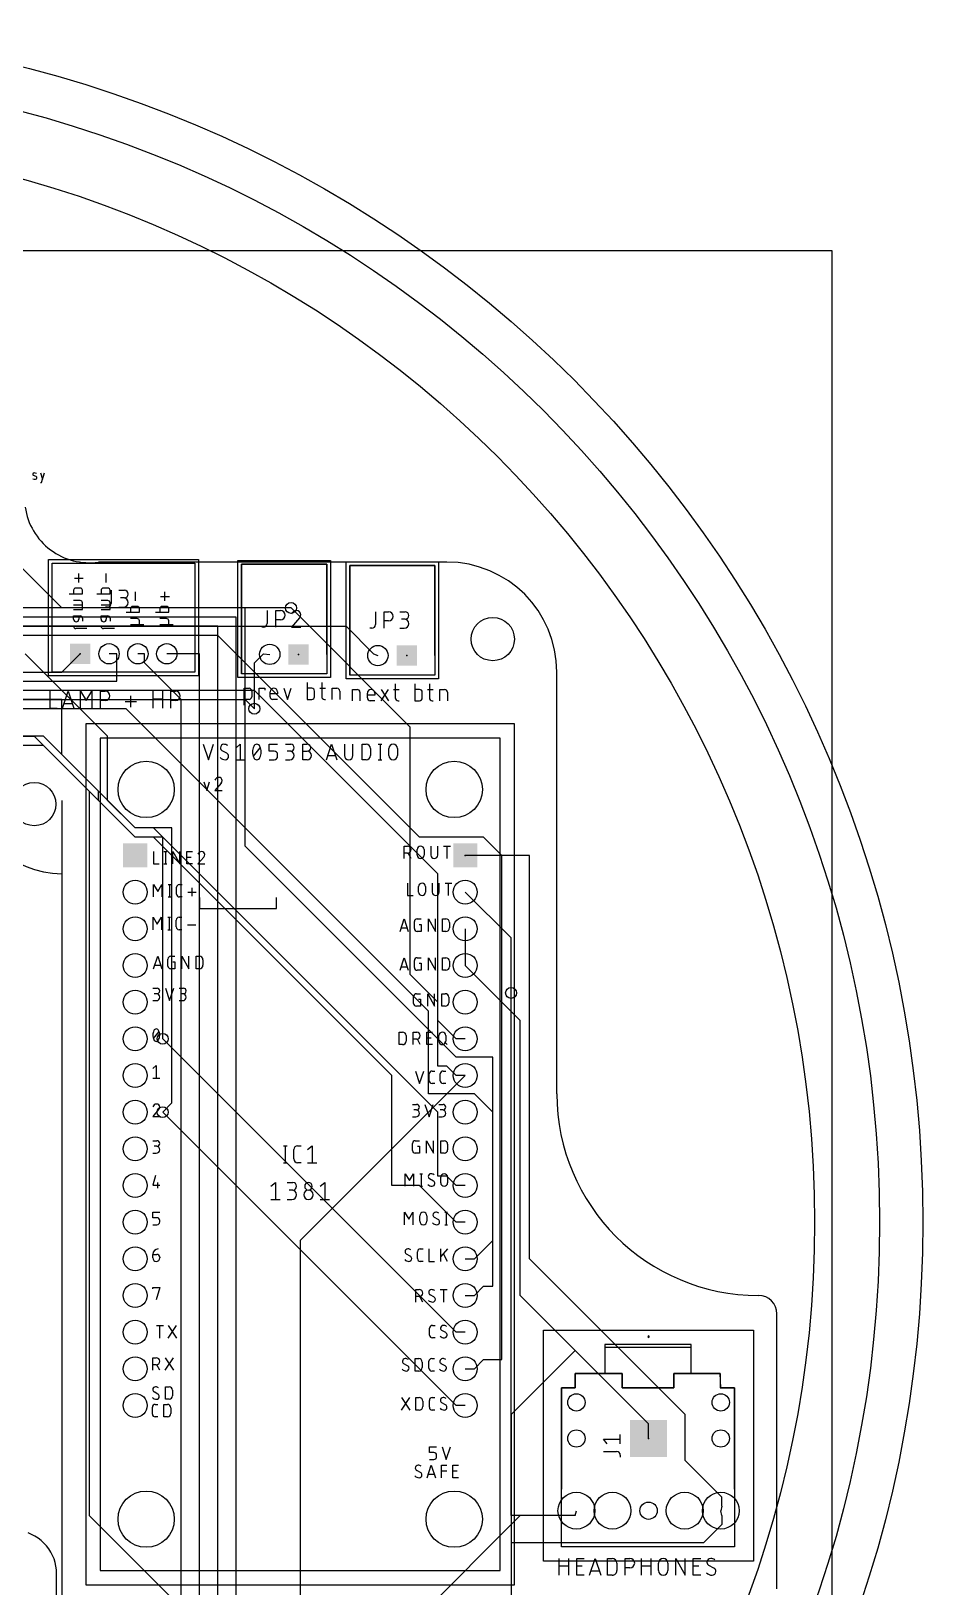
# Model space of a CAD drawing. Extents: x -82 to 82, y -82 to 82.
# Drawn here: x 20.7 to 82.5, y -25.3 to 82.5 of the extents above; entities that cross this region are included whole.
import ezdxf

# ---------------------------------------------------------------- set-up
doc = ezdxf.new("R2010")
doc.units = 0
for name, color, linetype in [('1', 12, 'CONTINUOUS'), ('16', 132, 'CONTINUOUS'), ('17', 122, 'CONTINUOUS'), ('18', 122, 'CONTINUOUS'), ('20', 31, 'CONTINUOUS'), ('21', 251, 'CONTINUOUS'), ('23', 53, 'CONTINUOUS'), ('248', 20, 'CONTINUOUS'), ('25', 251, 'CONTINUOUS'), ('27', 251, 'CONTINUOUS'), ('28', 251, 'CONTINUOUS'), ('51', 251, 'CONTINUOUS')]:
    doc.layers.add(name, color=color, linetype=linetype)

# ---------------------------------------------------------------- blocks, each defined once
blk = doc.blocks.new('SQUAREP')
blk.add_solid([(-0.5, -0.5), (0.5, -0.5), (-0.5, 0.5), (0.5, 0.5)])
blk = doc.blocks.new('ROUNDP')
blk.add_circle((0, 0), 0.5)
blk = doc.blocks.new('ROUNDV')
blk.add_circle((0, 0), 0.5)

msp = doc.modelspace()

# ---------------------------------------------------------------- linework, layer by layer
at = {"layer": '1'}
for p, q in [((-45.72, 67.31), (76.2, 67.31)), ((76.2, 67.31), (76.2, -68.58)), ((22.86, 42.545), (17.78, 47.625)), ((35.56, 42.545), (22.86, 42.545)), ((35.56, 26.035), (35.56, 42.545)), ((46.99, 34.29), (38.735, 42.545)), ((34.925, 41.91), (10.16, 41.91)), ((33.655, 41.275), (10.16, 41.275)), ((33.655, -31.115), (33.655, 41.275)), ((34.925, -35.56), (34.925, 41.91)), ((26.035, 33.655), (20.32, 39.37)), ((28.575, 39.37), (28.13, 39.37)), ((28.575, 38.735), (28.575, 39.37)), ((32.385, 39.37), (30.13, 39.37)), ((32.385, -31.75), (32.385, 39.37)), ((36.195, 38.735), (36.83, 39.37)), ((36.83, 39.37), (37.259, 39.328)), ((31.115, 36.195), (28.575, 38.735)), ((36.195, 35.56), (36.195, 38.735)), ((22.86, 36.195), (15.24, 36.195)), ((22.86, 32.385), (22.86, 36.195)), ((31.115, -26.67), (31.115, 36.195)), ((19.05, 33.655), (20.955, 33.655)), ((20.955, 33.655), (24.765, 29.845)), ((26.035, 29.21), (26.035, 33.655)), ((46.99, 17.145), (46.99, 34.29)), ((25.4, 29.845), (22.86, 32.385)), ((24.765, 29.845), (24.765, -20.32)), ((25.4, 29.21), (25.4, 29.845)), ((27.94, 26.67), (25.4, 29.21)), ((27.94, 27.305), (26.035, 29.21)), ((30.48, 27.305), (27.94, 27.305)), ((30.48, 8.255), (30.48, 27.305)), ((29.845, 26.67), (27.94, 26.67)), ((29.845, 12.7), (29.845, 26.67)), ((50.165, 11.43), (35.56, 26.035)), ((55.245, 25.4), (50.8, 25.4)), ((55.245, -2.54), (55.245, 25.4)), ((53.975, 19.685), (50.8, 22.86)), ((50.8, 20.32), (50.8, 17.78)), ((53.975, 15.875), (53.975, 19.685)), ((54.61, 13.97), (50.8, 17.78)), ((48.895, 15.24), (46.99, 17.145)), ((48.895, 13.97), (48.895, 15.24)), ((50.165, 12.7), (48.895, 13.97)), ((54.61, -5.08), (54.61, 13.97)), ((50.8, 12.7), (50.165, 12.7)), ((52.705, 11.43), (50.165, 11.43)), ((52.705, -1.27), (52.705, 11.43)), ((50.8, 10.16), (39.37, -1.27)), ((29.845, 7.62), (30.48, 8.255)), ((39.37, -1.27), (39.37, -36.83)), ((51.435, -2.54), (52.705, -1.27)), ((50.8, -2.54), (51.435, -2.54)), ((66.04, -13.335), (55.245, -2.54)), ((58.42, -8.89), (54.61, -5.08)), ((58.42, -8.89), (53.975, -13.335)), ((63.5, -13.97), (58.42, -8.89)), ((53.975, -13.335), (53.975, -37.465)), ((63.5, -14.986), (63.5, -13.97)), ((66.04, -16.51), (66.04, -13.335)), ((68.58, -19.05), (66.04, -16.51)), ((68.58, -19.685), (68.58, -19.05)), ((24.765, -20.32), (30.48, -26.035)), ((68.58, -19.685), (68.5, -19.986))]:
    msp.add_line(p, q, dxfattribs=at)
at = {"layer": '16'}
for p, q in [((-53.34, 67.31), (76.2, 67.31)), ((76.2, 67.31), (76.2, -68.58)), ((38.735, 42.545), (3.175, 42.545)), ((6.35, 41.275), (42.545, 41.275)), ((42.545, 41.275), (44.45, 39.37)), ((33.655, 40.64), (6.985, 40.64)), ((47.625, 26.67), (33.655, 40.64)), ((22.86, 38.1), (24.13, 39.37)), ((26.67, 39.37), (26.13, 39.37)), ((26.67, 37.465), (26.67, 39.37)), ((44.45, 39.37), (44.752, 39.244)), ((-10.16, 38.1), (22.86, 38.1)), ((36.195, 36.83), (-11.43, 36.83)), ((-10.795, 37.465), (26.67, 37.465)), ((48.895, 24.13), (36.195, 36.83)), ((-10.16, 36.195), (35.56, 36.195)), ((35.56, 36.195), (36.195, 35.56)), ((27.305, 35.56), (11.43, 35.56)), ((48.26, 14.605), (27.305, 35.56)), ((21.59, 33.655), (18.415, 33.655)), ((27.94, 27.305), (21.59, 33.655)), ((21.59, 33.02), (16.51, 33.02)), ((27.94, 26.67), (21.59, 33.02)), ((29.21, 27.305), (27.94, 27.305)), ((48.895, 7.62), (29.21, 27.305)), ((29.21, 26.67), (27.94, 26.67)), ((45.72, 10.16), (29.21, 26.67)), ((52.07, 26.67), (47.625, 26.67)), ((53.34, 25.4), (52.07, 26.67)), ((53.34, -9.525), (53.34, 25.4)), ((48.895, 10.795), (48.895, 24.13)), ((53.975, -20.32), (53.975, 15.875)), ((48.26, 8.89), (48.26, 14.605)), ((50.165, -7.62), (29.845, 12.7)), ((49.53, 10.795), (48.895, 10.795)), ((50.165, 10.16), (49.53, 10.795)), ((45.72, 2.54), (45.72, 10.16)), ((50.8, 10.16), (50.165, 10.16)), ((51.435, 8.89), (48.26, 8.89)), ((52.705, 7.62), (51.435, 8.89)), ((50.165, -12.7), (29.845, 7.62)), ((48.895, 3.175), (48.895, 7.62)), ((52.705, -4.445), (52.705, 7.62)), ((47.625, 2.54), (45.72, 2.54)), ((50.165, 0), (47.625, 2.54)), ((49.53, 3.175), (48.895, 3.175)), ((50.165, 2.54), (49.53, 3.175)), ((50.8, 2.54), (50.165, 2.54)), ((50.8, 0), (50.165, 0)), ((50.8, -5.08), (51.435, -5.08)), ((51.435, -5.08), (52.07, -4.445)), ((52.07, -4.445), (52.705, -4.445)), ((50.8, -7.62), (50.165, -7.62)), ((51.435, -10.16), (52.07, -9.525)), ((52.07, -9.525), (53.34, -9.525)), ((50.8, -10.16), (51.435, -10.16)), ((50.8, -12.7), (50.165, -12.7)), ((54.61, -20.32), (47.625, -27.305)), ((54.61, -20.32), (53.975, -20.32)), ((58.42, -20.32), (54.61, -20.32)), ((58.42, -20.32), (58.5, -19.986)), ((68.58, -20.32), (68.5, -19.986)), ((68.58, -20.32), (68.58, -20.955)), ((68.58, -20.955), (67.31, -22.225)), ((53.975, -22.225), (53.975, -47.625)), ((67.31, -22.225), (53.975, -22.225))]:
    msp.add_line(p, q, dxfattribs=at)
at = {"layer": '20'}
for p, q in [((49.53, 45.72), (25.4, 45.72)), ((57.15, 8.89), (57.15, 38.1)), ((22.86, 29.21), (22.86, 24.13)), ((22.86, 24.13), (22.86, -53.34)), ((72.39, -25.4), (72.39, -6.35))]:
    msp.add_line(p, q, dxfattribs=at)
for centre, radius in [((52.705, 40.386), 1.5), ((20.955, 28.956), 1.5), ((58.5, -12.486), 0.6), ((68.5, -12.486), 0.6), ((58.5, -14.986), 0.6), ((68.5, -14.986), 0.6), ((63.5, -19.986), 0.6)]:
    msp.add_circle(centre, radius, dxfattribs=at)
for centre, radius, start, end in [((24.765, 50.165), 4.4901, 188.1301, 278.1301), ((49.53, 38.1), 7.62, 0, 90), ((22.86, 30.48), 6.35, 180, 270), ((71.12, 8.89), 13.97, 180, 270), ((71.12, -6.35), 1.27, 0, 90)]:
    msp.add_arc(centre, radius, start, end, dxfattribs=at)
at = {"layer": '21'}
for p, q in [((24.13, 45.642), (32.08, 45.642)), ((32.08, 45.642), (32.08, 38.094)), ((41.209, 45.578), (35.309, 45.578)), ((35.309, 45.578), (35.309, 37.978)), ((41.209, 39.328), (41.209, 45.578)), ((48.702, 45.494), (42.802, 45.494)), ((42.802, 45.494), (42.802, 37.894)), ((48.702, 39.244), (48.702, 45.494)), ((22.18, 38.094), (22.18, 39.37)), ((32.08, 38.094), (22.18, 38.094)), ((53.213, 33.528), (25.527, 33.528)), ((25.527, 33.528), (25.527, -24.13)), ((53.213, -24.13), (53.213, 33.528)), ((32.658, 33.0978), (33.0136, 32.031)), ((33.0136, 32.031), (33.3692, 33.0978)), ((34.2963, 32.4755), (33.9703, 32.6533)), ((34.9271, 32.8607), (35.2234, 33.0978)), ((35.2234, 33.0978), (35.2234, 32.031)), ((36.1293, 32.2681), (36.6035, 32.8607)), ((37.2131, 32.6237), (37.2131, 33.0978)), ((37.2131, 33.0978), (37.8057, 33.0978)), ((37.5687, 32.6237), (37.2131, 32.6237)), ((37.8057, 32.2681), (37.8057, 32.3866)), ((38.3561, 33.0978), (38.7117, 33.0978)), ((38.7117, 32.6237), (38.4746, 32.6237)), ((39.5626, 32.031), (39.5626, 33.0978)), ((39.5626, 33.0978), (39.8589, 33.0978)), ((39.5626, 32.6237), (39.8589, 32.6237)), ((41.1924, 32.031), (41.548, 33.0978)), ((41.548, 33.0978), (41.9036, 32.031)), ((42.4327, 33.0978), (42.4327, 32.3273)), ((43.0254, 32.3273), (43.0254, 33.0978)), ((43.6519, 32.031), (43.6519, 33.0978)), ((43.6519, 33.0978), (43.9483, 33.0978)), ((44.2446, 32.8015), (44.2446, 32.3273)), ((44.7822, 33.0978), (45.0193, 33.0978)), ((44.9008, 33.0978), (44.9008, 32.031)), ((45.5188, 32.3273), (45.5188, 32.8015)), ((46.1115, 32.8015), (46.1115, 32.3273)), ((34.9271, 32.031), (35.5197, 32.031)), ((37.2131, 32.031), (37.5687, 32.031)), ((38.3561, 32.031), (38.6524, 32.031)), ((39.8589, 32.031), (39.5626, 32.031)), ((41.8147, 32.2977), (41.2813, 32.2977)), ((43.9483, 32.031), (43.6519, 32.031)), ((44.7822, 32.031), (45.0193, 32.031)), ((32.6898, 30.5054), (32.893, 29.8958)), ((32.893, 29.8958), (33.0962, 30.5054)), ((33.8938, 30.4038), (33.462, 29.8958)), ((33.462, 29.8958), (33.97, 29.8958)), ((46.5663, 25.1822), (46.5663, 26.0458)), ((46.5663, 26.0458), (46.8062, 26.0458)), ((48.4171, 26.0458), (48.4171, 25.4221)), ((48.8969, 25.4221), (48.8969, 26.0458)), ((49.301, 26.0458), (49.7808, 26.0458)), ((49.5409, 25.1822), (49.5409, 26.0458)), ((29.2132, 25.6718), (29.2132, 24.8082)), ((29.2132, 24.8082), (29.597, 24.8082)), ((29.9337, 25.6718), (30.1256, 25.6718)), ((29.9337, 24.8082), (30.1256, 24.8082)), ((30.0296, 25.6718), (30.0296, 24.8082)), ((30.5517, 24.8082), (30.5517, 25.6718)), ((30.5517, 25.6718), (31.0315, 24.8082)), ((31.0315, 24.8082), (31.0315, 25.6718)), ((31.5297, 24.8082), (31.5297, 25.6718)), ((31.5297, 25.6718), (31.9135, 25.6718)), ((31.5297, 25.288), (31.8175, 25.288)), ((31.9135, 24.8082), (31.5297, 24.8082)), ((32.6969, 25.288), (32.2891, 24.8082)), ((32.2891, 24.8082), (32.7688, 24.8082)), ((46.8062, 25.566), (46.5663, 25.566)), ((47.0461, 25.1822), (46.8542, 25.566)), ((47.4722, 25.4221), (47.4722, 25.8059)), ((47.952, 25.8059), (47.952, 25.4221)), ((29.2132, 22.5222), (29.2132, 23.3858)), ((29.2132, 23.3858), (29.5011, 22.906)), ((29.5011, 22.906), (29.7889, 23.3858)), ((29.7889, 23.3858), (29.7889, 22.5222)), ((30.2281, 23.3858), (30.42, 23.3858)), ((30.324, 23.3858), (30.324, 22.5222)), ((30.8118, 22.7141), (30.8118, 23.1939)), ((31.0037, 23.3858), (31.1957, 23.3858)), ((31.5906, 22.858), (32.1664, 22.858)), ((31.8785, 22.5702), (31.8785, 23.1459)), ((46.8128, 23.4858), (46.8128, 22.6222)), ((47.5722, 22.8621), (47.5722, 23.2459)), ((48.052, 23.2459), (48.052, 22.8621)), ((48.5171, 23.4858), (48.5171, 22.8621)), ((48.9969, 22.8621), (48.9969, 23.4858)), ((49.401, 23.4858), (49.8808, 23.4858)), ((49.6409, 22.6222), (49.6409, 23.4858)), ((30.2281, 22.5222), (30.42, 22.5222)), ((31.1957, 22.5222), (31.0037, 22.5222)), ((32.385, 22.479), (32.385, 21.717)), ((32.385, 21.717), (37.719, 21.717)), ((37.719, 21.717), (37.719, 22.479)), ((46.8128, 22.6222), (47.1967, 22.6222)), ((29.1862, 20.2552), (29.1862, 21.1188)), ((29.1862, 21.1188), (29.4741, 20.639)), ((29.4741, 20.639), (29.7619, 21.1188)), ((29.7619, 21.1188), (29.7619, 20.2552)), ((30.2011, 21.1188), (30.393, 21.1188)), ((30.297, 21.1188), (30.297, 20.2552)), ((30.7848, 20.4471), (30.7848, 20.9269)), ((30.9767, 21.1188), (31.1687, 21.1188)), ((31.5636, 20.5911), (32.1394, 20.5911)), ((46.2845, 20.1422), (46.5723, 21.0058)), ((46.5723, 21.0058), (46.8602, 20.1422)), ((47.2773, 20.3341), (47.2773, 20.8139)), ((47.4692, 21.0058), (47.7571, 21.0058)), ((47.6132, 20.622), (47.7571, 20.622)), ((47.7571, 20.622), (47.7571, 20.1422)), ((48.2527, 20.1422), (48.2527, 21.0058)), ((48.2527, 21.0058), (48.7324, 20.1422)), ((48.7324, 20.1422), (48.7324, 21.0058)), ((49.228, 20.1422), (49.228, 21.0058)), ((49.228, 21.0058), (49.4679, 21.0058)), ((49.7078, 20.7659), (49.7078, 20.3821)), ((30.2011, 20.2552), (30.393, 20.2552)), ((31.1687, 20.2552), (30.9767, 20.2552)), ((46.7882, 20.3581), (46.3564, 20.3581)), ((47.7571, 20.1422), (47.4692, 20.1422)), ((49.4679, 20.1422), (49.228, 20.1422)), ((29.2132, 17.5502), (29.5011, 18.4138)), ((29.5011, 18.4138), (29.7889, 17.5502)), ((30.398, 18.4138), (30.6858, 18.4138)), ((31.1814, 17.5502), (31.1814, 18.4138)), ((31.1814, 18.4138), (31.6612, 17.5502)), ((31.6612, 17.5502), (31.6612, 18.4138)), ((32.1568, 17.5502), (32.1568, 18.4138)), ((32.1568, 18.4138), (32.3967, 18.4138)), ((29.717, 17.7661), (29.2852, 17.7661)), ((30.2061, 17.7421), (30.2061, 18.2219)), ((30.6858, 17.5502), (30.398, 17.5502)), ((30.5419, 18.03), (30.6858, 18.03)), ((30.6858, 18.03), (30.6858, 17.5502)), ((32.3967, 17.5502), (32.1568, 17.5502)), ((32.6365, 18.1739), (32.6365, 17.7901)), ((46.2845, 17.4498), (46.5723, 18.3134)), ((46.7882, 17.6657), (46.3564, 17.6657)), ((46.5723, 18.3134), (46.8602, 17.4498)), ((47.2773, 17.6417), (47.2773, 18.1215)), ((47.4692, 18.3134), (47.7571, 18.3134)), ((47.7571, 17.4498), (47.4692, 17.4498)), ((47.6132, 17.9296), (47.7571, 17.9296)), ((47.7571, 17.9296), (47.7571, 17.4498)), ((48.2527, 17.4498), (48.2527, 18.3134)), ((48.2527, 18.3134), (48.7324, 17.4498)), ((48.7324, 17.4498), (48.7324, 18.3134)), ((49.228, 17.4498), (49.228, 18.3134)), ((49.228, 18.3134), (49.4679, 18.3134)), ((49.4679, 17.4498), (49.228, 17.4498)), ((49.7078, 18.0735), (49.7078, 17.6897)), ((29.1659, 16.2079), (29.4538, 16.2079)), ((30.0324, 16.2079), (30.3202, 15.3443)), ((30.3202, 15.3443), (30.6081, 16.2079)), ((30.9947, 16.2079), (31.2826, 16.2079)), ((29.1659, 15.3443), (29.4058, 15.3443)), ((29.4538, 15.8241), (29.2619, 15.8241)), ((30.9947, 15.3443), (31.2346, 15.3443)), ((31.2826, 15.8241), (31.0907, 15.8241)), ((47.2265, 15.1525), (47.2265, 15.6323)), ((47.4184, 15.8242), (47.7063, 15.8242)), ((47.5624, 15.4404), (47.7063, 15.4404)), ((47.7063, 15.4404), (47.7063, 14.9606)), ((48.2019, 14.9606), (48.2019, 15.8242)), ((48.2019, 15.8242), (48.6816, 14.9606)), ((48.6816, 14.9606), (48.6816, 15.8242)), ((49.1772, 14.9606), (49.1772, 15.8242)), ((49.1772, 15.8242), (49.4171, 15.8242)), ((49.657, 15.5843), (49.657, 15.2005)), ((47.7063, 14.9606), (47.4184, 14.9606)), ((49.4171, 14.9606), (49.1772, 14.9606)), ((29.2072, 12.7141), (29.591, 13.1939)), ((46.2207, 12.2936), (46.2207, 13.1572)), ((46.2207, 13.1572), (46.4606, 13.1572)), ((47.2046, 12.2936), (47.2046, 13.1572)), ((47.2046, 13.1572), (47.4444, 13.1572)), ((48.1436, 12.2936), (48.1436, 13.1572)), ((48.1436, 13.1572), (48.5274, 13.1572)), ((46.4606, 12.2936), (46.2207, 12.2936)), ((46.7005, 12.9173), (46.7005, 12.5335)), ((47.4444, 12.6774), (47.2046, 12.6774)), ((47.6843, 12.2936), (47.4924, 12.6774)), ((48.1436, 12.7734), (48.4314, 12.7734)), ((48.5274, 12.2936), (48.1436, 12.2936)), ((48.9797, 12.5335), (48.9797, 12.9173)), ((49.3635, 12.4855), (49.5554, 12.2936)), ((49.4594, 12.9173), (49.4594, 12.5335)), ((29.1592, 10.6539), (29.3991, 10.8458)), ((29.3991, 10.8458), (29.3991, 9.9822)), ((29.1592, 9.9822), (29.639, 9.9822)), ((47.3494, 10.4648), (47.6373, 9.6012)), ((47.6373, 9.6012), (47.9252, 10.4648)), ((48.308, 9.7931), (48.308, 10.2729)), ((48.4999, 10.4648), (48.6918, 10.4648)), ((49.07, 9.7931), (49.07, 10.2729)), ((49.2619, 10.4648), (49.4538, 10.4648)), ((48.6918, 9.6012), (48.4999, 9.6012)), ((49.4538, 9.6012), (49.2619, 9.6012)), ((29.567, 7.795), (29.1592, 7.3152)), ((47.1452, 8.1534), (47.4331, 8.1534)), ((47.4331, 7.7696), (47.2412, 7.7696)), ((48.0117, 8.1534), (48.2995, 7.2898)), ((48.2995, 7.2898), (48.5874, 8.1534)), ((48.974, 8.1534), (49.2619, 8.1534)), ((49.2619, 7.7696), (49.07, 7.7696)), ((29.1592, 7.3152), (29.639, 7.3152)), ((47.1452, 7.2898), (47.3851, 7.2898)), ((48.974, 7.2898), (49.2139, 7.2898)), ((29.1592, 5.6388), (29.4471, 5.6388)), ((47.1503, 4.9671), (47.1503, 5.4469)), ((47.3422, 5.6388), (47.6301, 5.6388)), ((48.1257, 4.7752), (48.1257, 5.6388)), ((48.1257, 5.6388), (48.6054, 4.7752)), ((48.6054, 4.7752), (48.6054, 5.6388)), ((49.101, 4.7752), (49.101, 5.6388)), ((49.101, 5.6388), (49.3409, 5.6388)), ((49.5808, 5.3989), (49.5808, 5.0151)), ((29.1592, 4.7752), (29.3991, 4.7752)), ((29.4471, 5.255), (29.2552, 5.255)), ((47.6301, 4.7752), (47.3422, 4.7752)), ((47.4862, 5.255), (47.6301, 5.255)), ((47.6301, 5.255), (47.6301, 4.7752)), ((49.3409, 4.7752), (49.101, 4.7752)), ((46.6451, 2.4892), (46.6451, 3.3528)), ((46.6451, 3.3528), (46.933, 2.873)), ((46.933, 2.873), (47.2209, 3.3528)), ((47.2209, 3.3528), (47.2209, 2.4892)), ((47.66, 3.3528), (47.8519, 3.3528)), ((47.756, 3.3528), (47.756, 2.4892)), ((29.3511, 3.2258), (29.1592, 2.5541)), ((29.1592, 2.5541), (29.639, 2.5541)), ((29.495, 2.746), (29.495, 2.3622)), ((47.66, 2.4892), (47.8519, 2.4892)), ((48.6009, 2.849), (48.3371, 2.993)), ((49.101, 2.7291), (49.101, 3.1129)), ((49.5808, 3.1129), (49.5808, 2.7291)), ((29.1592, 0.302), (29.1592, 0.6858)), ((29.1592, 0.6858), (29.639, 0.6858)), ((29.4471, 0.302), (29.1592, 0.302)), ((29.639, 0.0141), (29.639, 0.1101)), ((46.6062, -0.1778), (46.6062, 0.6858)), ((46.6062, 0.6858), (46.8941, 0.206)), ((46.8941, 0.206), (47.1819, 0.6858)), ((47.1819, 0.6858), (47.1819, -0.1778)), ((47.66, 0.0621), (47.66, 0.4459)), ((48.1398, 0.4459), (48.1398, 0.0621)), ((48.9277, 0.182), (48.6639, 0.326)), ((49.3889, 0.6858), (49.5808, 0.6858)), ((49.4848, 0.6858), (49.4848, -0.1778)), ((29.1592, -0.1778), (29.4471, -0.1778)), ((49.3889, -0.1778), (49.5808, -0.1778)), ((47.4928, -2.5259), (47.4928, -2.0461)), ((47.6847, -1.8542), (47.8766, -1.8542)), ((48.2917, -1.8542), (48.2917, -2.7178)), ((49.101, -2.7178), (49.101, -1.8542)), ((49.5808, -1.8542), (49.101, -2.382)), ((29.1592, -2.238), (29.4471, -2.238)), ((29.1592, -2.4779), (29.1592, -2.238)), ((29.639, -2.4299), (29.639, -2.4779)), ((46.9965, -2.358), (46.7326, -2.214)), ((47.8766, -2.7178), (47.6847, -2.7178)), ((48.2917, -2.7178), (48.6755, -2.7178)), ((49.5808, -2.7178), (49.2929, -2.19)), ((29.1592, -4.6172), (29.1592, -4.5212)), ((29.1592, -4.5212), (29.639, -4.5212)), ((29.639, -4.5212), (29.3991, -5.3848)), ((47.3772, -5.5372), (47.3772, -4.6736)), ((47.3772, -4.6736), (47.6171, -4.6736)), ((47.6171, -5.1534), (47.3772, -5.1534)), ((47.857, -5.5372), (47.6651, -5.1534)), ((48.6365, -5.1774), (48.3726, -5.0334)), ((49.0756, -4.6736), (49.5554, -4.6736)), ((49.3155, -5.5372), (49.3155, -4.6736)), ((29.4132, -7.1628), (29.893, -7.1628)), ((29.6531, -8.0264), (29.6531, -7.1628)), ((30.2187, -8.0264), (30.7944, -7.1628)), ((30.2187, -7.1628), (30.7944, -8.0264)), ((48.3313, -7.8229), (48.3313, -7.3431)), ((48.5232, -7.1512), (48.7151, -7.1512)), ((49.4504, -7.655), (49.1866, -7.511)), ((48.7151, -8.0148), (48.5232, -8.0148)), ((63.5, -7.886), (63.5, -7.886)), ((63.5, -7.986), (63.5, -7.986)), ((29.1592, -10.2616), (29.1592, -9.398)), ((29.1592, -9.398), (29.3991, -9.398)), ((30.0172, -10.2616), (30.5929, -9.398)), ((30.0172, -9.398), (30.5929, -10.2616)), ((47.3446, -10.3128), (47.3446, -9.4492)), ((47.3446, -9.4492), (47.5845, -9.4492)), ((47.8244, -9.6891), (47.8244, -10.0729)), ((48.2857, -10.1209), (48.2857, -9.6411)), ((48.4776, -9.4492), (48.6695, -9.4492)), ((29.3991, -9.8778), (29.1592, -9.8778)), ((29.639, -10.2616), (29.4471, -9.8778)), ((46.8141, -9.953), (46.5502, -9.809)), ((47.5845, -10.3128), (47.3446, -10.3128)), ((48.6695, -10.3128), (48.4776, -10.3128)), ((49.4048, -9.953), (49.141, -9.809)), ((61.66, -10.486), (58.42, -10.486)), ((58.42, -10.486), (58.42, -11.486)), ((61.66, -11.486), (61.66, -10.486)), ((68.46, -10.486), (65.26, -10.486)), ((65.26, -10.486), (65.26, -11.486)), ((68.5, -11.486), (68.46, -10.486)), ((29.5176, -11.9084), (29.2537, -11.7644)), ((30.0482, -12.2682), (30.0482, -11.4046)), ((30.0482, -11.4046), (30.2881, -11.4046)), ((30.528, -11.6445), (30.528, -12.0283)), ((58.42, -11.486), (57.46, -11.486)), ((57.46, -11.486), (57.46, -18.486)), ((65.26, -11.486), (61.66, -11.486)), ((69.46, -11.486), (68.5, -11.486)), ((69.46, -18.486), (69.46, -11.486)), ((29.1338, -13.2955), (29.1338, -12.8157)), ((29.3257, -12.6238), (29.5176, -12.6238)), ((29.9301, -13.4874), (29.9301, -12.6238)), ((29.9301, -12.6238), (30.17, -12.6238)), ((30.2881, -12.2682), (30.0482, -12.2682)), ((30.4099, -12.8637), (30.4099, -13.2475)), ((46.3878, -13.0148), (46.9635, -12.1512)), ((46.3878, -12.1512), (46.9635, -13.0148)), ((47.3806, -13.0148), (47.3806, -12.1512)), ((47.3806, -12.1512), (47.6205, -12.1512)), ((47.8604, -12.3911), (47.8604, -12.7749)), ((48.3217, -12.8229), (48.3217, -12.3431)), ((48.5136, -12.1512), (48.7055, -12.1512)), ((49.4408, -12.655), (49.177, -12.511)), ((29.5176, -13.4874), (29.3257, -13.4874)), ((30.17, -13.4874), (29.9301, -13.4874)), ((47.6205, -13.0148), (47.3806, -13.0148)), ((48.7055, -13.0148), (48.5136, -13.0148)), ((48.3362, -15.954), (48.3362, -15.5702)), ((48.3362, -15.5702), (48.816, -15.5702)), ((48.6241, -15.954), (48.3362, -15.954)), ((48.816, -16.2419), (48.816, -16.1459)), ((49.2026, -15.5702), (49.4905, -16.4338)), ((49.4905, -16.4338), (49.7784, -15.5702)), ((47.704, -17.344), (47.4401, -17.2)), ((48.1561, -17.7038), (48.444, -16.8402)), ((48.3362, -16.4338), (48.6241, -16.4338)), ((48.444, -16.8402), (48.7319, -17.7038)), ((49.1516, -17.7038), (49.1516, -16.8402)), ((49.1516, -16.8402), (49.5354, -16.8402)), ((49.1516, -17.224), (49.5354, -17.224)), ((49.9441, -17.7038), (49.9441, -16.8402)), ((49.9441, -16.8402), (50.3279, -16.8402)), ((49.9441, -17.224), (50.2319, -17.224)), ((48.6599, -17.4879), (48.2281, -17.4879)), ((50.3279, -17.7038), (49.9441, -17.7038)), ((57.46, -22.486), (57.46, -21.486)), ((69.46, -21.486), (69.46, -22.486)), ((69.46, -22.486), (57.46, -22.486)), ((25.527, -24.13), (53.213, -24.13))]:
    msp.add_line(p, q, dxfattribs=at)
for centre, radius, start, end in [((34.0889, 32.8607), 0.2371, 90, 180), ((34.0926, 32.8607), 0.2408, 180, 239.4907), ((34.0889, 32.6533), 0.4445, 53.1301, 90), ((34.1741, 32.2681), 0.2408, 0, 59.4899), ((36.9492, 32.5644), 0.8791, 154.0106, 180), ((36.9492, 32.5644), 0.8791, 180.0001, 205.9891), ((36.3664, 32.8785), 0.2193, 89.9998, 161.0768), ((36.3664, 32.8785), 0.2193, 18.9234, 89.9999), ((35.7836, 32.5644), 0.8791, 360, 25.9894), ((35.7836, 32.5644), 0.8791, 334.0109, 359.9999), ((37.5687, 32.3866), 0.2371, 0, 90), ((38.6524, 32.3273), 0.2963, 270, 90), ((38.7117, 32.8607), 0.2371, 270, 90), ((39.8589, 32.8607), 0.2371, 270, 90), ((39.8589, 32.3273), 0.2963, 270, 90), ((43.9483, 32.8015), 0.2963, 0, 90), ((45.8152, 32.8015), 0.2963, 0, 180), ((34.1778, 32.5318), 0.5008, 224.7597, 270.0008), ((34.1778, 32.2681), 0.2371, 270.0008, 0), ((36.3664, 32.2503), 0.2193, 198.9237, 270), ((36.3664, 32.2503), 0.2193, 269.9999, 341.0756), ((37.5687, 32.2681), 0.2371, 270, 0.0008), ((42.7291, 32.3273), 0.2963, 180, 0), ((43.9483, 32.3273), 0.2963, 270, 0), ((45.8152, 32.3273), 0.2963, 180, 0), ((33.7414, 30.5165), 0.2937, 90, 162.0547), ((33.7414, 30.5816), 0.2286, 0, 90), ((33.7244, 30.5816), 0.2455, 313.6029, 359.9999), ((46.8062, 25.8059), 0.2399, 270, 90), ((47.7121, 25.8059), 0.2399, 0, 180), ((32.5529, 25.3944), 0.2774, 89.9999, 162.0559), ((32.5529, 25.4559), 0.2159, 0, 90), ((32.5369, 25.4559), 0.2319, 313.6043, 359.9998), ((47.7121, 25.4221), 0.2399, 180, 0), ((48.657, 25.4221), 0.2399, 180, 0), ((31.0037, 23.1939), 0.1919, 90.0009, 180), ((31.0037, 22.7141), 0.1919, 180, 270), ((47.8121, 23.2459), 0.2399, 0, 180), ((47.8121, 22.8621), 0.2399, 180, 0), ((48.757, 22.8621), 0.2399, 180, 0), ((30.9767, 20.9269), 0.1919, 90.0009, 180), ((47.4692, 20.8139), 0.1919, 90.0009, 180), ((49.4679, 20.7659), 0.2399, 0, 90), ((30.9767, 20.4471), 0.1919, 180, 270), ((47.4692, 20.3341), 0.1919, 180, 270), ((49.4679, 20.3821), 0.2399, 270, 0), ((30.398, 18.2219), 0.1919, 90.0009, 180), ((32.3967, 18.1739), 0.2399, 0, 90), ((30.398, 17.7421), 0.1919, 180, 270), ((32.3967, 17.7901), 0.2399, 270, 0), ((47.4692, 18.1215), 0.1919, 90.0009, 180), ((47.4692, 17.6417), 0.1919, 180, 270), ((49.4679, 18.0735), 0.2399, 0, 90), ((49.4679, 17.6897), 0.2399, 270, 0), ((29.4538, 16.016), 0.1919, 270, 90), ((31.2826, 16.016), 0.1919, 270, 90), ((29.4058, 15.5842), 0.2399, 270, 90), ((31.2346, 15.5842), 0.2399, 270, 90), ((47.4184, 15.6323), 0.1919, 90.0009, 180), ((47.4184, 15.1525), 0.1919, 180, 270), ((49.4171, 15.5843), 0.2399, 0, 90), ((49.4171, 15.2005), 0.2399, 270, 0), ((29.8709, 12.954), 0.7117, 154.0108, 180.0002), ((29.8709, 12.954), 0.7117, 180, 205.9888), ((29.3991, 13.2083), 0.1775, 89.9999, 161.0757), ((29.3991, 13.2083), 0.1775, 18.9234, 90.0001), ((28.9273, 12.954), 0.7117, 359.9999, 25.9892), ((28.9273, 12.954), 0.7117, 334.0112, 360), ((46.4606, 12.9173), 0.2399, 0, 90), ((47.4444, 12.9173), 0.2399, 270, 90), ((49.2196, 12.9173), 0.2399, 0, 180), ((29.3991, 12.6997), 0.1775, 198.925, 269.9998), ((29.3991, 12.6997), 0.1775, 269.9997, 341.0755), ((46.4606, 12.5335), 0.2399, 270, 0), ((49.2196, 12.5335), 0.2399, 180, 0), ((48.4999, 10.2729), 0.1919, 90.0009, 180), ((48.4999, 9.7931), 0.1919, 180, 270), ((49.2619, 10.2729), 0.1919, 90.0009, 180), ((49.2619, 9.7931), 0.1919, 180, 270), ((29.4231, 7.9014), 0.2774, 89.9999, 162.0559), ((29.4231, 7.9629), 0.2159, 0, 90), ((29.4071, 7.9629), 0.2319, 313.6043, 359.9998), ((47.3851, 7.5297), 0.2399, 270, 90), ((47.4331, 7.9615), 0.1919, 270, 90), ((49.2139, 7.5297), 0.2399, 270, 90), ((49.2619, 7.9615), 0.1919, 270, 90), ((29.4471, 5.4469), 0.1919, 270, 90), ((47.3422, 5.4469), 0.1919, 90.0009, 180), ((49.3409, 5.3989), 0.2399, 0, 90), ((29.3991, 5.0151), 0.2399, 270, 90), ((47.3422, 4.9671), 0.1919, 180, 270), ((49.3409, 5.0151), 0.2399, 270, 0), ((48.433, 3.1609), 0.1919, 90, 180), ((48.433, 2.993), 0.3598, 53.1291, 90), ((49.3409, 3.1129), 0.2399, 0, 180), ((48.505, 2.8946), 0.4054, 224.7597, 270.0007), ((48.436, 3.1609), 0.1949, 180.0001, 239.4892), ((48.505, 2.6811), 0.1919, 270.0009, 360), ((48.502, 2.6811), 0.1949, 359.9997, 59.4889), ((49.3409, 2.7291), 0.2399, 180, 0), ((29.4471, 0.1101), 0.1919, 0, 90), ((29.4471, 0.0141), 0.1919, 270, 0), ((47.8999, 0.4459), 0.2399, 0, 180), ((47.8999, 0.0621), 0.2399, 180, 0), ((48.7598, 0.4939), 0.1919, 90, 180), ((48.7628, 0.4939), 0.1949, 180.0001, 239.4892), ((48.7598, 0.326), 0.3598, 53.1291, 90), ((48.8318, 0.0141), 0.1919, 270, 0), ((48.8288, 0.0141), 0.1949, 359.9997, 59.4889), ((48.8318, 0.2276), 0.4054, 224.7606, 269.9998), ((29.543, -2.238), 0.3838, 90.0005, 180), ((46.8286, -2.0461), 0.1919, 90, 180), ((46.8316, -2.0461), 0.1949, 179.9997, 239.4905), ((46.8286, -2.214), 0.3598, 53.1291, 90), ((47.6847, -2.0461), 0.1919, 90.0009, 180), ((29.3991, -2.4779), 0.2399, 180, 0), ((29.4471, -2.4299), 0.1919, 359.9991, 90), ((46.9006, -2.3124), 0.4054, 224.7606, 269.9998), ((46.9006, -2.5259), 0.1919, 270, 0), ((46.8975, -2.5259), 0.1949, 0, 59.4876), ((47.6847, -2.5259), 0.1919, 180.0009, 270), ((47.6171, -4.9135), 0.2399, 270, 90), ((48.4686, -4.8655), 0.1919, 90, 180), ((48.4716, -4.8655), 0.1949, 179.9997, 239.4905), ((48.4686, -5.0334), 0.3598, 53.1291, 90), ((48.5405, -5.3453), 0.1919, 270, 0), ((48.5375, -5.3453), 0.1949, 0, 59.4876), ((48.5405, -5.1318), 0.4054, 224.7606, 269.9998), ((48.5232, -7.3431), 0.1919, 90.0009, 180), ((49.2825, -7.3431), 0.1919, 90, 180), ((49.2855, -7.3431), 0.1949, 179.9997, 239.4905), ((49.2825, -7.511), 0.3598, 53.1291, 90), ((48.5232, -7.8229), 0.1919, 180.0009, 270), ((49.3545, -7.6094), 0.4054, 224.7606, 269.9998), ((49.3545, -7.8229), 0.1919, 270, 0), ((49.3515, -7.8229), 0.1949, 0, 59.4876), ((63.5, -7.936), 0.05, 90, 270), ((63.5, -7.936), 0.05, 270, 90), ((29.3991, -9.6379), 0.2399, 270, 90), ((46.6461, -9.6411), 0.1919, 90, 180), ((46.6491, -9.6411), 0.1949, 179.9997, 239.4905), ((46.6461, -9.809), 0.3598, 53.1291, 90), ((47.5845, -9.6891), 0.2399, 359.9993, 90), ((48.4776, -9.6411), 0.1919, 90.0009, 180), ((49.2369, -9.6411), 0.1919, 90, 180), ((49.2399, -9.6411), 0.1949, 179.9997, 239.4905), ((49.2369, -9.809), 0.3598, 53.1291, 90), ((46.7181, -9.9074), 0.4054, 224.7606, 269.9998), ((46.7181, -10.1209), 0.1919, 270, 0), ((46.7151, -10.1209), 0.1949, 0, 59.4876), ((47.5845, -10.0729), 0.2399, 270, 0), ((48.4776, -10.1209), 0.1919, 180.0009, 270), ((49.3089, -9.9074), 0.4054, 224.7606, 269.9998), ((49.3089, -10.1209), 0.1919, 270, 0), ((49.3059, -10.1209), 0.1949, 0, 59.4876), ((29.3497, -11.5965), 0.1919, 90, 180), ((29.3527, -11.5965), 0.1949, 179.9997, 239.4905), ((29.3497, -11.7644), 0.3598, 53.1291, 90), ((30.2881, -11.6445), 0.2399, 359.9993, 90), ((29.4217, -11.8628), 0.4054, 224.7606, 269.9998), ((29.3257, -12.8157), 0.1919, 90.0009, 180), ((29.4217, -12.0763), 0.1919, 270, 0), ((29.4187, -12.0763), 0.1949, 0, 59.4876), ((30.17, -12.8637), 0.2399, 359.9993, 90), ((30.2881, -12.0283), 0.2399, 270, 0), ((47.6205, -12.3911), 0.2399, 359.9993, 90), ((47.6205, -12.7749), 0.2399, 270, 0), ((48.5136, -12.3431), 0.1919, 90.0009, 180), ((48.5136, -12.8229), 0.1919, 180.0009, 270), ((49.3449, -12.6094), 0.4054, 224.7606, 269.9998), ((49.2729, -12.3431), 0.1919, 90, 180), ((49.2759, -12.3431), 0.1949, 179.9997, 239.4905), ((49.2729, -12.511), 0.3598, 53.1291, 90), ((49.3449, -12.8229), 0.1919, 270, 0), ((49.3419, -12.8229), 0.1949, 0, 59.4876), ((29.3257, -13.2955), 0.1919, 180.0009, 270), ((30.17, -13.2475), 0.2399, 270, 0), ((48.6241, -16.1459), 0.1919, 0, 89.9991), ((47.5361, -17.0321), 0.1919, 90, 180), ((47.5391, -17.0321), 0.1949, 179.9997, 239.4905), ((47.5361, -17.2), 0.3598, 53.1291, 90), ((48.6241, -16.2419), 0.1919, 270, 0), ((47.6081, -17.2984), 0.4054, 224.7606, 269.9998), ((47.6081, -17.5119), 0.1919, 270, 0), ((47.6051, -17.5119), 0.1949, 0, 59.4876)]:
    msp.add_arc(centre, radius, start, end, dxfattribs=at)
at = {"layer": '23'}
for p in [(24.13, 39.37), (39.259, 39.328), (46.752, 39.244), (50.8, 25.4), (63.5, -14.986)]:
    msp.add_point(p, dxfattribs=at)
at = {"layer": '248'}
for p, q in [((20.7678, -21.6311), (20.5261, -21.5309)), ((21, -21.7519), (20.7678, -21.6311)), ((21.2207, -21.8925), (21, -21.7519)), ((21.4284, -22.0519), (21.2207, -21.8925)), ((21.6213, -22.2287), (21.4284, -22.0519)), ((21.7981, -22.4216), (21.6213, -22.2287)), ((21.9575, -22.6293), (21.7981, -22.4216)), ((22.0981, -22.85), (21.9575, -22.6293)), ((22.2189, -23.0821), (22.0981, -22.85)), ((22.3191, -23.3239), (22.2189, -23.0821)), ((22.3978, -23.5735), (22.3191, -23.3239)), ((22.4544, -23.8291), (22.3978, -23.5735)), ((22.4886, -24.0885), (22.4544, -23.8291)), ((22.5, -24.35), (22.4886, -24.0885)), ((22.5, -58.35), (22.5, -24.35))]:
    msp.add_line(p, q, dxfattribs=at)
for radius in [82.5, 79.5003, 79.5003, 75]:
    msp.add_circle((0, 0), radius, dxfattribs=at)
at = {"layer": '25'}
for p, q in [((26.2765, 43.7642), (26.2765, 42.8554)), ((26.8038, 43.7642), (27.1933, 43.7642)), ((27.1933, 43.2449), (26.9337, 43.2449)), ((26.0169, 42.5958), (25.887, 42.5958)), ((26.8038, 42.5958), (27.1284, 42.5958)), ((37.0873, 42.3633), (37.0873, 41.4743)), ((37.6853, 41.2203), (37.6853, 42.3633)), ((37.6853, 42.3633), (38.0028, 42.3633)), ((44.5803, 42.2793), (44.5803, 41.3903)), ((45.1783, 41.1363), (45.1783, 42.2793)), ((45.1783, 42.2793), (45.4958, 42.2793)), ((46.2642, 42.2793), (46.6452, 42.2793)), ((36.8333, 41.2203), (36.7063, 41.2203)), ((38.0028, 41.7283), (37.6853, 41.7283)), ((39.3109, 41.8553), (38.7712, 41.2203)), ((38.7712, 41.2203), (39.4062, 41.2203)), ((44.3263, 41.1363), (44.1993, 41.1363)), ((45.4958, 41.6443), (45.1783, 41.6443)), ((46.2642, 41.1363), (46.5817, 41.1363)), ((46.6452, 41.7713), (46.3912, 41.7713)), ((38.2094, 5.2832), (38.469, 5.2832)), ((38.3392, 5.2832), (38.3392, 4.1148)), ((38.9257, 4.3744), (38.9257, 5.0236)), ((39.1854, 5.2832), (39.445, 5.2832)), ((39.8815, 5.0236), (40.2061, 5.2832)), ((40.2061, 5.2832), (40.2061, 4.1148)), ((38.2094, 4.1148), (38.469, 4.1148)), ((39.445, 4.1148), (39.1854, 4.1148)), ((39.8815, 4.1148), (40.5306, 4.1148)), ((60.6354, -15.3522), (60.3758, -15.0276)), ((60.3758, -15.0276), (61.5442, -15.0276)), ((61.5442, -15.3522), (61.5442, -14.703)), ((60.3758, -15.8795), (61.2846, -15.8795)), ((61.5442, -16.1391), (61.5442, -16.269))]:
    msp.add_line(p, q, dxfattribs=at)
for centre, radius, start, end in [((27.1284, 42.9204), 0.3246, 270, 90), ((27.1933, 43.5046), 0.2596, 270, 90), ((26.0169, 42.8554), 0.2596, 270, 0), ((38.0028, 42.0458), 0.3175, 270, 90), ((39.1204, 41.9962), 0.3671, 90, 162.0547), ((39.1204, 42.0776), 0.2858, 0, 90), ((39.0993, 42.0776), 0.3069, 313.6027, 0.0001), ((45.4958, 41.9618), 0.3175, 270, 90), ((46.6452, 42.0253), 0.254, 270, 90), ((36.8333, 41.4743), 0.254, 270, 0), ((44.3263, 41.3903), 0.254, 270, 0), ((46.5817, 41.4538), 0.3175, 270, 90), ((39.1854, 5.0236), 0.2596, 90.0007, 180), ((39.1854, 4.3744), 0.2596, 180, 270), ((61.2846, -16.1391), 0.2596, 0, 90)]:
    msp.add_arc(centre, radius, start, end, dxfattribs=at)
at = {"layer": '27'}
for p, q in [((21.3714, 51.8932), (21.5157, 51.4604)), ((21.4436, 51.244), (21.66, 51.8932)), ((21.0809, 51.6407), (20.9005, 51.7129)), ((21.3714, 51.244), (21.4436, 51.244)), ((22.0201, 36.7792), (22.0201, 35.6108)), ((22.9054, 35.6108), (23.2949, 36.7792)), ((23.2949, 36.7792), (23.6844, 35.6108)), ((24.1627, 35.6108), (24.1627, 36.7792)), ((24.1627, 36.7792), (24.5522, 36.1301)), ((24.5522, 36.1301), (24.9417, 36.7792)), ((24.9417, 36.7792), (24.9417, 35.6108)), ((25.54, 35.6108), (25.54, 36.7792)), ((25.54, 36.7792), (25.8645, 36.7792)), ((29.1806, 35.6108), (29.1806, 36.7792)), ((29.8298, 36.7792), (29.8298, 35.6108)), ((30.4168, 35.6108), (30.4168, 36.7792)), ((30.4168, 36.7792), (30.7413, 36.7792)), ((35.4998, 35.8143), (35.4998, 36.9827)), ((35.4998, 36.9827), (35.8244, 36.9827)), ((36.0191, 36.788), (36.0191, 36.3985)), ((36.5293, 36.2038), (36.5293, 36.9827)), ((36.5293, 36.9827), (36.9187, 36.9827)), ((36.9187, 36.9827), (36.9187, 36.8529)), ((37.2846, 36.3985), (37.2846, 36.7231)), ((37.8039, 36.7231), (37.8039, 36.5933)), ((38.2371, 36.9827), (38.4968, 36.2038)), ((38.4968, 36.2038), (38.7564, 36.9827)), ((39.8432, 37.3722), (39.8432, 36.2038)), ((40.1678, 36.9827), (39.8432, 36.9827)), ((40.3625, 36.3985), (40.3625, 36.788)), ((40.7312, 36.9827), (41.1206, 36.9827)), ((40.861, 37.3722), (40.861, 36.3985)), ((41.5899, 36.2038), (41.5899, 36.9827)), ((41.5899, 36.9827), (41.9145, 36.9827)), ((42.1092, 36.788), (42.1092, 36.2038)), ((42.9928, 36.1198), (42.9928, 36.8987)), ((42.9928, 36.8987), (43.3174, 36.8987)), ((43.5121, 36.704), (43.5121, 36.1198)), ((44.974, 36.1198), (45.4933, 36.8987)), ((44.974, 36.8987), (45.4933, 36.1198)), ((45.8298, 36.8987), (46.2192, 36.8987)), ((45.9596, 37.2882), (45.9596, 36.3145)), ((47.304, 37.2882), (47.304, 36.1198)), ((47.6285, 36.8987), (47.304, 36.8987)), ((47.8233, 36.3145), (47.8233, 36.704)), ((48.192, 36.8987), (48.5814, 36.8987)), ((48.3218, 37.2882), (48.3218, 36.3145)), ((49.0507, 36.1198), (49.0507, 36.8987)), ((49.0507, 36.8987), (49.3752, 36.8987)), ((49.57, 36.704), (49.57, 36.1198)), ((22.0201, 35.6108), (22.5394, 35.6108)), ((23.587, 35.9029), (23.0028, 35.9029)), ((25.8645, 36.1301), (25.54, 36.1301)), ((27.2488, 36.0652), (28.0278, 36.0652)), ((27.6383, 35.6757), (27.6383, 36.4546)), ((29.1806, 36.2599), (29.8298, 36.2599)), ((30.7413, 36.1301), (30.4168, 36.1301)), ((35.8244, 36.2038), (35.4998, 36.2038)), ((37.8039, 36.5933), (37.2846, 36.5933)), ((37.8039, 36.2038), (37.4793, 36.2038)), ((39.8432, 36.2038), (40.1678, 36.2038)), ((41.0557, 36.2038), (41.1206, 36.2038)), ((44.0215, 36.3145), (44.0215, 36.6391)), ((44.5408, 36.5093), (44.0215, 36.5093)), ((44.5408, 36.1198), (44.2162, 36.1198)), ((44.5408, 36.6391), (44.5408, 36.5093)), ((46.1543, 36.1198), (46.2192, 36.1198)), ((47.304, 36.1198), (47.6285, 36.1198)), ((48.5165, 36.1198), (48.5814, 36.1198)), ((37.331, 2.4836), (37.6555, 2.7432)), ((37.6555, 2.7432), (37.6555, 1.5748)), ((38.4739, 2.7432), (38.8634, 2.7432)), ((38.8634, 2.2239), (38.6038, 2.2239)), ((40.7599, 2.4836), (41.0845, 2.7432)), ((41.0845, 2.7432), (41.0845, 1.5748)), ((37.331, 1.5748), (37.9801, 1.5748)), ((38.4739, 1.5748), (38.7985, 1.5748)), ((40.7599, 1.5748), (41.4091, 1.5748)), ((57.3001, -24.4602), (57.3001, -23.2918)), ((57.9492, -23.2918), (57.9492, -24.4602)), ((58.5215, -24.4602), (58.5215, -23.2918)), ((58.5215, -23.2918), (59.0408, -23.2918)), ((59.4068, -24.4602), (59.7963, -23.2918)), ((59.7963, -23.2918), (60.1858, -24.4602)), ((60.6529, -24.4602), (60.6529, -23.2918)), ((60.6529, -23.2918), (60.9774, -23.2918)), ((61.302, -23.6164), (61.302, -24.1356)), ((61.889, -24.4602), (61.889, -23.2918)), ((61.889, -23.2918), (62.2135, -23.2918)), ((63.015, -24.4602), (63.015, -23.2918)), ((63.6642, -23.2918), (63.6642, -24.4602)), ((64.1961, -24.1356), (64.1961, -23.6164)), ((64.8453, -23.6164), (64.8453, -24.1356)), ((65.3772, -24.4602), (65.3772, -23.2918)), ((65.3772, -23.2918), (66.0264, -24.4602)), ((66.0264, -24.4602), (66.0264, -23.2918)), ((66.5987, -24.4602), (66.5987, -23.2918)), ((66.5987, -23.2918), (67.118, -23.2918)), ((57.3001, -23.8111), (57.9492, -23.8111)), ((58.5215, -23.8111), (58.911, -23.8111)), ((59.0408, -24.4602), (58.5215, -24.4602)), ((60.0884, -24.1681), (59.5042, -24.1681)), ((60.9774, -24.4602), (60.6529, -24.4602)), ((62.2135, -23.9409), (61.889, -23.9409)), ((63.015, -23.8111), (63.6642, -23.8111)), ((66.5987, -23.8111), (66.9882, -23.8111)), ((67.118, -24.4602), (66.5987, -24.4602)), ((68.0301, -23.9734), (67.6731, -23.7786))]:
    msp.add_line(p, q, dxfattribs=at)
for centre, radius, start, end in [((20.9353, 51.7997), 0.0935, 89.1804, 248.1978), ((20.9308, 51.4837), 0.4096, 65.7604, 89.1805), ((21.0535, 52.072), 0.6116, 250.2087, 269.1824), ((21.0461, 51.5539), 0.0935, 269.1823, 68.1978), ((25.8645, 36.4546), 0.3246, 270, 90), ((30.7413, 36.4546), 0.3246, 270, 90), ((35.8244, 36.788), 0.1947, 0.0009, 90), ((37.5443, 36.7231), 0.2596, 0, 180), ((40.1678, 36.788), 0.1947, 0, 90), ((41.9145, 36.788), 0.1947, 0.0009, 90), ((43.3174, 36.704), 0.1947, 0.0009, 90), ((44.2811, 36.6391), 0.2596, 0, 180), ((47.6285, 36.704), 0.1947, 0, 90), ((49.3752, 36.704), 0.1947, 0.0009, 90), ((35.8244, 36.3985), 0.1947, 270, 0), ((37.4793, 36.3985), 0.1947, 180, 270), ((40.1678, 36.3985), 0.1947, 270, 359.9991), ((41.0557, 36.3985), 0.1947, 180, 270), ((44.2162, 36.3145), 0.1947, 180, 270), ((46.1543, 36.3145), 0.1947, 180, 270), ((47.6285, 36.3145), 0.1947, 270, 359.9991), ((48.5165, 36.3145), 0.1947, 180, 270), ((38.7985, 1.8994), 0.3246, 270, 90), ((38.8634, 2.4836), 0.2596, 270, 90), ((39.9415, 1.8994), 0.3246, 0, 180), ((39.9415, 2.4836), 0.2596, 0, 180), ((39.9415, 2.4836), 0.2596, 180, 0), ((39.9415, 1.8994), 0.3246, 180, 0), ((60.9774, -23.6164), 0.3246, 0, 90), ((62.2135, -23.6164), 0.3246, 270, 90), ((64.5207, -23.6164), 0.3246, 0, 180), ((67.8029, -23.5514), 0.2596, 90, 180), ((67.807, -23.5514), 0.2637, 179.9998, 239.4902), ((67.8029, -23.7786), 0.4868, 53.1294, 90), ((60.9774, -24.1356), 0.3246, 269.9994, 0), ((64.5207, -24.1356), 0.3246, 180, 0), ((67.9003, -23.9117), 0.5485, 224.761, 269.9999), ((67.9003, -24.2006), 0.2596, 270, 0), ((67.8962, -24.2006), 0.2637, 0.0001, 59.4899)]:
    msp.add_arc(centre, radius, start, end, dxfattribs=at)
at = {"layer": '28'}
for p, q in [((23.7274, 44.612), (24.3433, 44.612)), ((24.0354, 44.304), (24.0354, 44.9199)), ((25.9404, 44.304), (25.9404, 44.9199)), ((23.3682, 43.5112), (24.292, 43.5112)), ((23.6761, 43.7678), (23.6761, 43.5112)), ((24.138, 43.9218), (23.8301, 43.9218)), ((24.292, 43.5112), (24.292, 43.7678)), ((25.2732, 43.5112), (26.197, 43.5112)), ((25.5811, 43.7678), (25.5811, 43.5112)), ((26.043, 43.9218), (25.7351, 43.9218)), ((26.197, 43.5112), (26.197, 43.7678)), ((27.9724, 43.034), (27.9724, 43.6499)), ((29.6964, 43.342), (30.3123, 43.342)), ((30.0044, 43.034), (30.0044, 43.6499)), ((24.138, 43.0599), (23.6761, 43.0599)), ((23.6761, 42.752), (24.292, 42.752)), ((23.6761, 42.444), (24.292, 42.444)), ((24.292, 42.444), (24.292, 42.9059)), ((26.043, 43.0599), (25.5811, 43.0599)), ((25.5811, 42.752), (26.197, 42.752)), ((25.5811, 42.444), (26.197, 42.444)), ((26.197, 42.444), (26.197, 42.9059)), ((27.3052, 42.2412), (28.229, 42.2412)), ((27.6131, 42.4978), (27.6131, 42.2412)), ((28.075, 42.6518), (27.7671, 42.6518)), ((28.229, 42.2412), (28.229, 42.4978)), ((29.3372, 42.2412), (30.261, 42.2412)), ((29.6451, 42.4978), (29.6451, 42.2412)), ((30.107, 42.6518), (29.7991, 42.6518)), ((30.261, 42.2412), (30.261, 42.4978)), ((23.6761, 41.7618), (23.6761, 41.9927)), ((23.6761, 41.9927), (24.138, 41.9927)), ((24.5999, 41.1189), (23.8301, 41.1189)), ((24.0354, 41.9927), (24.0354, 41.7618)), ((24.292, 41.8388), (24.292, 41.6335)), ((25.5811, 41.7618), (25.5811, 41.9927)), ((25.5811, 41.9927), (26.043, 41.9927)), ((26.5049, 41.1189), (25.7351, 41.1189)), ((25.9404, 41.9927), (25.9404, 41.7618)), ((26.197, 41.8388), (26.197, 41.6335)), ((28.075, 41.8073), (27.6131, 41.8073)), ((27.6131, 41.3967), (28.5369, 41.3967)), ((28.229, 41.3967), (28.229, 41.6533)), ((30.107, 41.8073), (29.6451, 41.8073)), ((29.6451, 41.3967), (30.5689, 41.3967)), ((30.261, 41.3967), (30.261, 41.6533))]:
    msp.add_line(p, q, dxfattribs=at)
for centre, radius, start, end in [((23.8301, 43.7678), 0.154, 90, 179.9988), ((24.138, 43.7678), 0.154, 0, 90), ((25.7351, 43.7678), 0.154, 90, 179.9988), ((26.043, 43.7678), 0.154, 0, 90), ((24.138, 42.9059), 0.154, 0, 90), ((26.043, 42.9059), 0.154, 0, 90), ((27.7671, 42.4978), 0.154, 90, 179.9988), ((28.075, 42.4978), 0.154, 0, 90), ((29.7991, 42.4978), 0.154, 90, 179.9988), ((30.107, 42.4978), 0.154, 0, 90), ((23.8557, 41.7618), 0.1796, 180, 0), ((23.8301, 41.2729), 0.154, 180, 270), ((24.138, 41.8388), 0.154, 0, 90), ((25.7607, 41.7618), 0.1796, 180, 0), ((25.7351, 41.2729), 0.154, 180, 270), ((26.043, 41.8388), 0.154, 0, 90), ((28.075, 41.6533), 0.154, 0, 90), ((30.107, 41.6533), 0.154, 0, 90)]:
    msp.add_arc(centre, radius, start, end, dxfattribs=at)
at = {"layer": '51'}
for p, q in [((21.93, 45.892), (32.33, 45.892)), ((21.93, 37.844), (21.93, 45.892)), ((22.18, 45.642), (32.08, 45.642)), ((22.18, 38.094), (22.18, 45.642)), ((32.08, 45.642), (32.08, 38.094)), ((32.33, 45.892), (32.33, 37.844)), ((35.059, 37.728), (35.059, 45.828)), ((35.059, 45.828), (41.459, 45.828)), ((35.309, 37.978), (35.309, 45.578)), ((35.309, 45.578), (41.209, 45.578)), ((41.209, 45.578), (41.209, 37.978)), ((41.459, 45.828), (41.459, 37.728)), ((42.552, 37.644), (42.552, 45.744)), ((42.552, 45.744), (48.952, 45.744)), ((42.802, 37.894), (42.802, 45.494)), ((42.802, 45.494), (48.702, 45.494)), ((48.702, 45.494), (48.702, 37.894)), ((48.952, 45.744), (48.952, 37.644)), ((32.33, 37.844), (21.93, 37.844)), ((32.08, 38.094), (22.18, 38.094)), ((41.459, 37.728), (35.059, 37.728)), ((41.209, 37.978), (35.309, 37.978)), ((48.702, 37.894), (42.802, 37.894)), ((48.952, 37.644), (42.552, 37.644)), ((54.213, 34.528), (24.527, 34.528)), ((24.527, 34.528), (24.527, -25.13)), ((54.213, -25.13), (54.213, 34.528)), ((53.213, 33.528), (25.527, 33.528)), ((25.527, 33.528), (25.527, -24.13)), ((53.213, -24.13), (53.213, 33.528)), ((56.225, -23.486), (56.225, -7.486)), ((56.225, -7.486), (70.775, -7.486)), ((70.775, -7.486), (70.775, -23.486)), ((66.46, -8.486), (60.46, -8.486)), ((60.46, -8.486), (60.46, -10.486)), ((66.46, -10.486), (66.46, -8.486)), ((66.46, -8.686), (60.46, -8.686)), ((58.42, -11.486), (58.42, -10.486)), ((58.42, -10.486), (61.66, -10.486)), ((61.66, -10.486), (61.66, -11.486)), ((65.26, -11.486), (65.26, -10.486)), ((65.26, -10.486), (68.46, -10.486)), ((68.46, -10.486), (68.46, -11.486)), ((57.46, -22.486), (57.46, -11.486)), ((57.46, -11.486), (58.42, -11.486)), ((61.66, -11.486), (65.26, -11.486)), ((68.46, -11.486), (69.46, -11.486)), ((69.46, -11.486), (69.46, -22.486)), ((69.46, -22.486), (57.46, -22.486)), ((70.775, -23.486), (56.225, -23.486)), ((25.527, -24.13), (53.213, -24.13)), ((24.527, -25.13), (54.213, -25.13))]:
    msp.add_line(p, q, dxfattribs=at)

# ---------------------------------------------------------------- block references
at = {"layer": '17'}
for name, p, xscale, yscale, rotation in [('SQUAREP', (24.13, 39.37), 1.408, 1.408, 180), ('SQUAREP', (24.13, 39.37), 1.408, 1.408, 180), ('ROUNDP', (26.13, 39.37), 1.408, 1.408, 180), ('ROUNDP', (26.13, 39.37), 1.408, 1.408, 180), ('ROUNDP', (28.13, 39.37), 1.408, 1.408, 180), ('ROUNDP', (28.13, 39.37), 1.408, 1.408, 180), ('ROUNDP', (30.13, 39.37), 1.408, 1.408, 180), ('ROUNDP', (30.13, 39.37), 1.408, 1.408, 180), ('SQUAREP', (63.5, -14.986), 2.55, 2.55, 270), ('SQUAREP', (63.5, -14.986), 2.55, 2.55, 270), ('ROUNDP', (58.5, -19.986), 2.55, 2.55, 270), ('ROUNDP', (58.5, -19.986), 2.55, 2.55, 270), ('ROUNDP', (61, -19.986), 2.55, 2.55, 270), ('ROUNDP', (61, -19.986), 2.55, 2.55, 270), ('ROUNDP', (66, -19.986), 2.55, 2.55, 270), ('ROUNDP', (66, -19.986), 2.55, 2.55, 270), ('ROUNDP', (68.5, -19.986), 2.55, 2.55, 270), ('ROUNDP', (68.5, -19.986), 2.55, 2.55, 270)]:
    msp.add_blockref(name, p, dxfattribs=dict(at, xscale=xscale, yscale=yscale, rotation=rotation))
for name, p, xscale, yscale in [('ROUNDP', (37.259, 39.328), 1.408, 1.408), ('ROUNDP', (37.259, 39.328), 1.408, 1.408), ('SQUAREP', (39.259, 39.328), 1.408, 1.408), ('SQUAREP', (39.259, 39.328), 1.408, 1.408), ('ROUNDP', (44.752, 39.244), 1.408, 1.408), ('ROUNDP', (44.752, 39.244), 1.408, 1.408), ('SQUAREP', (46.752, 39.244), 1.408, 1.408), ('SQUAREP', (46.752, 39.244), 1.408, 1.408), ('ROUNDP', (28.702, 29.972), 3.9, 3.9), ('ROUNDP', (28.702, 29.972), 3.9, 3.9), ('ROUNDP', (50.038, 29.972), 3.9, 3.9), ('ROUNDP', (50.038, 29.972), 3.9, 3.9), ('SQUAREP', (27.94, 25.4), 1.665, 1.665), ('SQUAREP', (27.94, 25.4), 1.665, 1.665), ('SQUAREP', (50.8, 25.4), 1.665, 1.665), ('SQUAREP', (50.8, 25.4), 1.665, 1.665), ('ROUNDP', (27.94, 22.86), 1.665, 1.665), ('ROUNDP', (27.94, 22.86), 1.665, 1.665), ('ROUNDP', (50.8, 22.86), 1.665, 1.665), ('ROUNDP', (50.8, 22.86), 1.665, 1.665), ('ROUNDP', (27.94, 20.32), 1.665, 1.665), ('ROUNDP', (27.94, 20.32), 1.665, 1.665), ('ROUNDP', (50.8, 20.32), 1.665, 1.665), ('ROUNDP', (50.8, 20.32), 1.665, 1.665), ('ROUNDP', (27.94, 17.78), 1.665, 1.665), ('ROUNDP', (27.94, 17.78), 1.665, 1.665), ('ROUNDP', (50.8, 17.78), 1.665, 1.665), ('ROUNDP', (50.8, 17.78), 1.665, 1.665), ('ROUNDP', (27.94, 15.24), 1.665, 1.665), ('ROUNDP', (27.94, 15.24), 1.665, 1.665), ('ROUNDP', (50.8, 15.24), 1.665, 1.665), ('ROUNDP', (50.8, 15.24), 1.665, 1.665), ('ROUNDP', (27.94, 12.7), 1.665, 1.665), ('ROUNDP', (27.94, 12.7), 1.665, 1.665), ('ROUNDP', (50.8, 12.7), 1.665, 1.665), ('ROUNDP', (50.8, 12.7), 1.665, 1.665), ('ROUNDP', (27.94, 10.16), 1.665, 1.665), ('ROUNDP', (27.94, 10.16), 1.665, 1.665), ('ROUNDP', (50.8, 10.16), 1.665, 1.665), ('ROUNDP', (50.8, 10.16), 1.665, 1.665), ('ROUNDP', (27.94, 7.62), 1.665, 1.665), ('ROUNDP', (27.94, 7.62), 1.665, 1.665), ('ROUNDP', (50.8, 7.62), 1.665, 1.665), ('ROUNDP', (50.8, 7.62), 1.665, 1.665), ('ROUNDP', (27.94, 5.08), 1.665, 1.665), ('ROUNDP', (27.94, 5.08), 1.665, 1.665), ('ROUNDP', (50.8, 5.08), 1.665, 1.665), ('ROUNDP', (50.8, 5.08), 1.665, 1.665), ('ROUNDP', (27.94, 2.54), 1.665, 1.665), ('ROUNDP', (27.94, 2.54), 1.665, 1.665), ('ROUNDP', (50.8, 2.54), 1.665, 1.665), ('ROUNDP', (50.8, 2.54), 1.665, 1.665), ('ROUNDP', (27.94, 0), 1.665, 1.665), ('ROUNDP', (27.94, 0), 1.665, 1.665), ('ROUNDP', (50.8, 0), 1.665, 1.665), ('ROUNDP', (50.8, 0), 1.665, 1.665), ('ROUNDP', (27.94, -2.54), 1.665, 1.665), ('ROUNDP', (27.94, -2.54), 1.665, 1.665), ('ROUNDP', (50.8, -2.54), 1.665, 1.665), ('ROUNDP', (50.8, -2.54), 1.665, 1.665), ('ROUNDP', (27.94, -5.08), 1.665, 1.665), ('ROUNDP', (27.94, -5.08), 1.665, 1.665), ('ROUNDP', (50.8, -5.08), 1.665, 1.665), ('ROUNDP', (50.8, -5.08), 1.665, 1.665), ('ROUNDP', (27.94, -7.62), 1.665, 1.665), ('ROUNDP', (27.94, -7.62), 1.665, 1.665), ('ROUNDP', (50.8, -7.62), 1.665, 1.665), ('ROUNDP', (50.8, -7.62), 1.665, 1.665), ('ROUNDP', (27.94, -10.16), 1.665, 1.665), ('ROUNDP', (27.94, -10.16), 1.665, 1.665), ('ROUNDP', (50.8, -10.16), 1.665, 1.665), ('ROUNDP', (50.8, -10.16), 1.665, 1.665), ('ROUNDP', (27.94, -12.7), 1.665, 1.665), ('ROUNDP', (27.94, -12.7), 1.665, 1.665), ('ROUNDP', (50.8, -12.7), 1.665, 1.665), ('ROUNDP', (50.8, -12.7), 1.665, 1.665), ('ROUNDP', (28.702, -20.574), 3.9, 3.9), ('ROUNDP', (28.702, -20.574), 3.9, 3.9), ('ROUNDP', (50.038, -20.574), 3.9, 3.9), ('ROUNDP', (50.038, -20.574), 3.9, 3.9)]:
    msp.add_blockref(name, p, dxfattribs=dict(at, xscale=xscale, yscale=yscale))
at = {"layer": '18', "xscale": 0.7564, "yscale": 0.7564}
for p in [(38.735, 42.545), (38.735, 42.545), (36.195, 35.56), (36.195, 35.56), (53.975, 15.875), (53.975, 15.875), (29.845, 12.7), (29.845, 12.7), (29.845, 7.62), (29.845, 7.62)]:
    msp.add_blockref('ROUNDV', p, dxfattribs=at)

doc.saveas('drawing.dxf')
